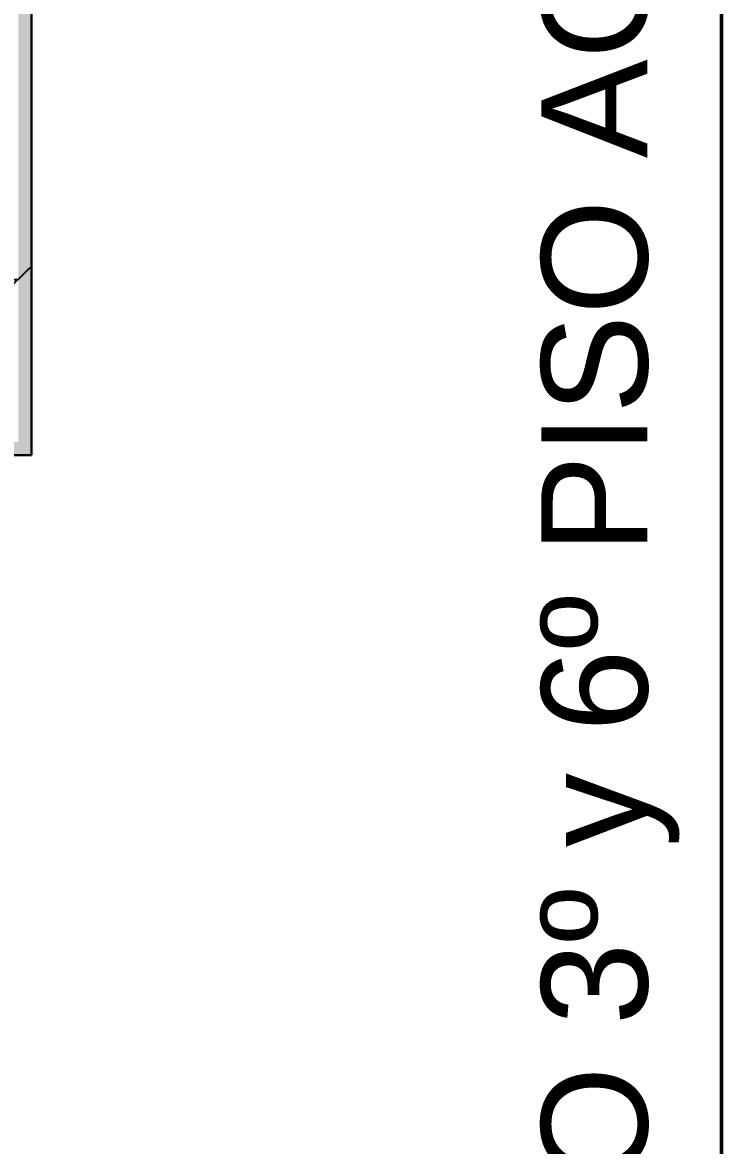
# Model space of a CAD drawing. Header units: metres. Extents: x 42 to 294, y -52 to 32.
# Drawn here: x 120.52 to 125.79, y -15.96 to -7.5 of the extents above; entities that cross this region are included whole.
import ezdxf

# ---------------------------------------------------------------- set-up
doc = ezdxf.new("R2010")
doc.units = ezdxf.units.M
doc.header["$LTSCALE"] = 0.15
doc.layers.get('0').update_dxf_attribs({"lineweight": 20})
doc.layers.add('A-WALL', color=2, linetype='Continuous', lineweight=30)
doc.layers.add('RECUADRO', color=82, linetype='Continuous', lineweight=50)
doc.layers.add('MUROS', color=11, linetype='Continuous')
doc.styles.get("Standard").update_dxf_attribs({"font": 'arial.ttf', "height": 0.15})
doc.dimstyles.new('Copy of Annotative', dxfattribs={"dimtxt": 0.15, "dimasz": 0.18, "dimexe": 0.18, "dimexo": 0.0625, "dimgap": 0.09, "dimtad": 1, "dimzin": 0, "dimdsep": 46, "dimtxsty": 'Standard', "dimblk": 'OBLIQUE', "dimcen": 0.09, "dimse1": 1, "dimse2": 1, "dimadec": 0, "dimazin": 0, "dimtfac": 1, "dimtofl": 0, "dimtmove": 0, "dimatfit": 3, "dimfxl": 1, "dimtolj": 1, "dimtzin": 0, "dimarcsym": 0})

# ---------------------------------------------------------------- blocks, each defined once
blk = doc.blocks.new('_Oblique')
at = {"color": 0, "linetype": 'ByBlock', "lineweight": -2}
blk.add_line((-0.5, -0.5), (0.5, 0.5), dxfattribs=at)
blk = doc.blocks.new('*D2392')
at = {"color": 0, "lineweight": -2, "transparency": 16777216}
blk.add_line((119.4927, -9.434), (120.4927, -9.434), dxfattribs=at)
at = {"layer": 'Defpoints', "color": 0, "transparency": 16777216}
for p in [(120.4927, -9.434), (120.4927, -9.434), (119.4927, -9.6889)]:
    blk.add_point(p, dxfattribs=at)
at = {"color": 0, "lineweight": -2, "transparency": 16777216, "xscale": 0.18, "yscale": 0.18, "zscale": 0.18, "rotation": 180}
blk.add_blockref('_Oblique', (119.4927, -9.434), dxfattribs=at)
at = {"color": 0, "lineweight": -2, "transparency": 16777216, "xscale": 0.18, "yscale": 0.18, "zscale": 0.18}
blk.add_blockref('_Oblique', (120.4927, -9.434), dxfattribs=at)
at = {"color": 0, "transparency": 16777216, "insert": (119.9927, -9.2674), "char_height": 0.15, "attachment_point": 5}
blk.add_mtext('\\A1;1.00', dxfattribs=at)

msp = doc.modelspace()

# ---------------------------------------------------------------- hatches: boundary and pattern name
at = {"layer": 'MUROS'}
msp.add_hatch(color=256, dxfattribs=at).paths.add_polyline_path([(120.5927, 0.141), (119.4927, 0.141), (119.4927, 0.041), (120.4927, 0.041), (120.4927, -6.9653), (120.4927, -7.1153), (120.4927, -10.659), (119.4927, -10.659), (119.4927, -10.759), (120.5927, -10.759)])

# ---------------------------------------------------------------- linework, layer by layer
at = {"layer": 'A-WALL'}
for p, q in [((120.5927, 0.141), (120.5927, -10.759)), ((120.5927, -10.759), (119.4927, -10.759))]:
    msp.add_line(p, q, dxfattribs=at)
at = {"layer": 'RECUADRO', "ltscale": 0.1}
msp.add_line((125.7908, 31.5046), (125.7908, -51.7569), dxfattribs=at)

# ---------------------------------------------------------------- texts
at = {"layer": 'RECUADRO', "ltscale": 0.1, "insert": (124.4329, -22.6272), "char_height": 0.8, "width": 25.933682, "attachment_point": 1, "rotation": 90}
msp.add_mtext('PLANTA TIPO 3º y 6º PISO ACOTADA ESC. 1:100', dxfattribs=at)

# ---------------------------------------------------------------- dimensions: what is measured, and where the dimension line sits
dim = msp.add_linear_dim(base=(120.4927, -9.434), p1=(119.4927, -9.6889), p2=(120.4927, -9.434), dimstyle='Copy of Annotative', override={"dimscale": 0, "dimtix": 0, "dimtofl": 0, "dimtmove": 1, "dimatfit": 3})
dim.commit()
dim.dimension.update_dxf_attribs({"geometry": '*D2392', "text_midpoint": (119.9927, -9.2674)})

doc.saveas('drawing.dxf')
